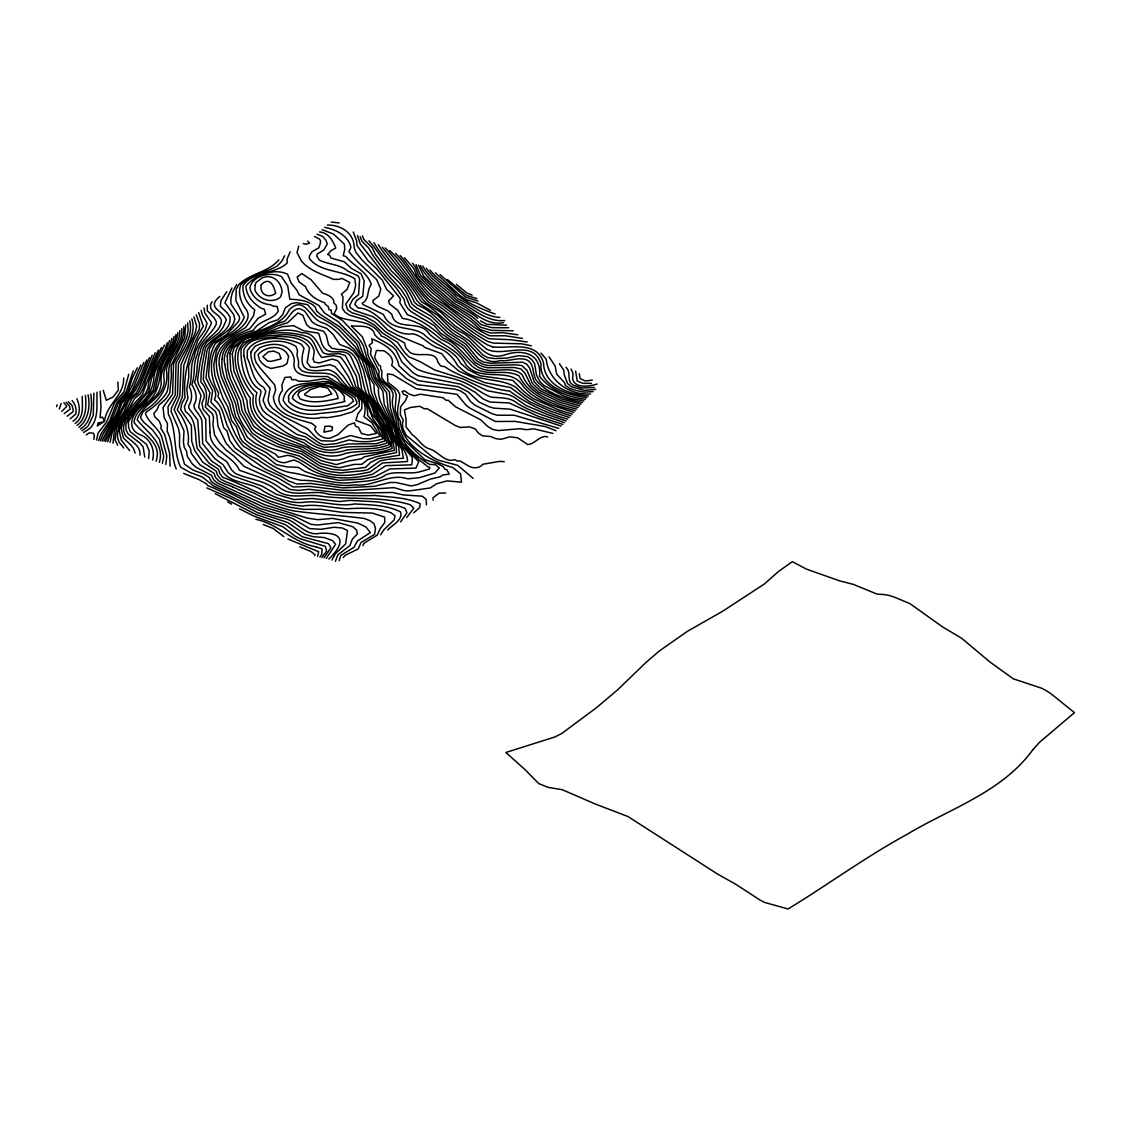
<?xml version="1.0" encoding="UTF-8"?>
<svg xmlns="http://www.w3.org/2000/svg" width="1131" height="1131" viewBox="0 0 1131 1131"><rect width="100%" height="100%" fill="white"/><g stroke="black" fill="none" stroke-linecap="round" stroke-linejoin="round"><path stroke-width="1.5" d="M210.041 432.353C209.518 450.704 232.802 455.044 239.291 470.143C253.429 475.543 268.924 479.106 281.209 488.804C295.643 497.923 313.047 489.101 328.711 494.261C344.022 495.703 359.474 495.859 374.912 495.491C389.983 497.244 406.538 497.272 420.166 503.733L419.686 507.565L413.692 512.824M426.415 504.808L426.231 499.492L422.429 496.198L403.06 494.897L392.598 492.48L355.388 493.031L336.176 492.381L308.989 489.299L298.089 490.416L290.158 489.469L276.317 481L244.239 466.523L233.891 456.076L225.79 449.799L219.315 442.589L214.565 434.87L212.911 424.478L213.547 417.438L212.43 413.889L205.305 407.047C206.591 398.494 208.443 389.276 201.007 382.32C200.399 370.855 203.41 359.361 205.404 348.079C211.299 336.487 231.586 332.938 230.003 317.062L227.43 313.089L220.319 306.232L220.927 300.733L226.681 291.784M204.018 307.872L204.753 312.891L211.554 322.703C207.242 334.55 196.144 343.471 194.249 356.845C189.556 366.345 192.949 376.962 189.315 386.788C192.454 392.994 192.411 400.12 188.58 406.001L189.117 408.63L197.727 420.053L199.664 446.123L211.653 461.066L220.432 466.976C226.596 484.973 250.587 480.788 263.693 491.42C276.233 498.432 291.148 504.256 305.766 502.107C322.165 500.439 338.24 507.282 354.583 503.917C369.95 504.907 386.35 504.836 400.558 511.862C403.103 520.416 392.372 524.713 387.679 530.001M207.326 305.186L207.256 310.657L214.028 317.698L216.374 321.798L216.134 324.597C210.861 335.327 198.66 341.463 197.458 354.215C192.694 363.843 195.592 374.7 191.846 384.526C195.564 390.944 198.392 398.041 193.868 405.11L194.645 408.758L200.809 417.495L201.954 421.128L202.647 443.621L214.706 458.522L223.019 464.685L228.165 472.645L232.265 475.769L262.067 486.09L276.317 494.318L293.862 499.549L312.354 498.517L339.554 501.528L350.016 500.411L378.221 501.924L399.427 506.236L405.167 508.427L406.934 512.852L400.6 521.872M152.6 460.034C155.286 449.657 150.508 438.842 140.329 434.771C124.24 428.423 133.345 409.988 145.037 404.29C156.7 396.444 159.542 383.084 160.899 370.091C163.783 357.269 175.008 347.726 175.998 334.408M165.79 464.516L166.808 455.807L161.747 436.934C158.213 427.758 148.529 422.641 145.432 413.564L145.913 412.447C153.774 406.962 161.563 400.671 166.78 392.471C170.329 382.306 166.851 371.321 170.569 361.34C176.394 350.525 185.088 339.851 183.717 326.76M177.906 332.514C176.111 350.667 159.033 364.239 161.196 383.579C160.121 401.533 135.31 405.449 134.08 422.443C142.845 434.756 162.454 442.348 156.12 461.278M179.815 330.605C180.041 347.952 162.383 359.884 163.924 377.598C166.978 398.055 141.531 403.541 137.162 419.884C147.214 432.424 165.14 443.31 159.33 462.367M144.711 457.023L143.156 446.943L140.074 443.253L127.973 433.795L125.937 429.511L125.88 424.111L129.768 415.939L145.022 400.713L153.491 389.573L158.227 368.155L170.385 344.658L171.813 338.423M148.642 458.522L149.151 450.746L146.45 444.257L130.249 431.689L128.581 427.193L128.354 421.891L133.105 413.776L146.747 400.911L155.244 389.785L159.824 368.282L172.463 343.456L174.075 336.345M107.699 441.769C112.379 426.019 122.035 412.433 128.835 397.759C140.23 387.594 143.453 371.279 149.476 357.636M110.046 442.334L112.294 432.113L115.475 424.903L124.65 410.61L128.241 401.392L130.503 397.914L136.13 393.164L139.537 387.099L152.162 355.29M123.647 377.98C124.353 395.426 106.54 404.234 104.49 421.298L102.469 417.099L100.037 417.777L100.984 407.075L100.136 391.269M167.275 342.636L165.154 349.267L155.173 367.999L151.441 378.729L148.811 391.072L122.926 422.004L121.158 428.635L123.406 438.008L130.659 444.78L133.543 448.583L135.183 453.05M169.551 340.53C166.342 353.225 156.46 363.348 153.943 376.496C153.703 388.414 147.341 398.154 138.293 405.647C130.263 413.183 118.614 424.111 125.682 435.902C131.422 441.585 140.654 445.515 140.06 455.1M162.369 463.328L163.755 456.076L159.315 439.125L152.459 429.822L143.722 422.273L141.022 418.456L140.583 417.127L143.029 411.571C157.958 402.862 169.636 388.089 166.37 369.964C168.42 355.035 183.236 344.517 181.752 328.697M314.729 555.66L314.955 554.642L310.912 551.504L299.842 546.881M317.557 556.509L318.645 551.73L287.896 539.006M298.754 246.134L297.029 252.538L301.369 260.936C309.484 270.931 322.307 274.126 333.475 279.385L339.13 279.357L341.675 278.268L349.804 282.453L346.991 289.437L341.364 294.23L343.061 297.128L342.354 308.381L345.068 312.283L349.592 315.153L364.931 319.705L374.418 325.021L382.886 333.306L397.575 342.354L404.601 352.49L408.8 356.732L420.591 361.934L434.954 370.106L463.314 379.041L487.546 390.775L508.794 394.705L513.7 396.896L526.099 405.506L548.083 414.794L566.108 420.902M140.753 365.03C134.504 378.206 131.238 392.924 120.098 403.145C116.832 416.986 107.304 427.999 102.214 441.005M143.807 362.486L132.016 390.859L121.752 403.3L117.186 415.529L108.152 431.505L103.981 441.231M335.412 561.273L337.971 554.713L349.875 545.609L352.405 539.02L357.41 533.917L356.505 530.015L352.759 526.693L338.254 522.607L317.26 525.024L310.926 524.303L294.314 516.259L262.943 506.829L215.668 484.648L211.455 481.594L209.221 477.438L203.778 474.045L193.231 470.171L184.523 464.219L179.461 445.925L179.617 434.403L178.415 428.324L171.262 411.967L171.389 408.037L177.525 395.525L178.415 363.772C184.721 349.748 197.048 334.96 191.818 318.885M339.187 560.707L340.742 555.519L354.074 547.248L357.311 541.099L370.318 532.63L366.133 527.145A114.443 66.079 0 0 0 357.679 523.087L332.443 518.366L317.853 519.695L307.109 518.083L264.965 504.864L217.209 482.951L213.49 479.629L211.554 475.289L196.455 467.513L192.567 464.29L187.294 456.401L186.615 451.354L184.226 447.268L183.42 442.292L183.985 430.784L174.117 409.521L179.843 396.076L181.087 364.521L195.409 332.33L196.653 326.195L193.924 316.878M343.244 557.583L344.941 555.477L358.244 548.888L361.072 542.484L374.615 534.341L375.506 528.488L374.05 523.879L370.035 520.712L364.352 518.493C340.827 515.326 317.217 514.195 293.933 510.958C272.189 506.349 252.793 495.929 232.717 486.952M146.776 359.983C141.375 373.428 137.162 388.414 126.573 398.536C120.395 413.069 111.403 426.514 105.749 441.458M161.45 347.57C153.887 362.712 148.062 378.715 142.464 394.436C132.044 406.821 116.592 419.94 117.539 437.556L119.052 442.122L123.802 447.989M164.391 345.082L153.646 367.928L148.939 380.963L147.765 388.668L145.164 393.97L125.725 416.01L120.847 423.998L119.207 430.36L121.229 440.072L129.683 450.619M56.55 406.651L57.144 404.841M59.293 409.097L61.159 403.399M93.93 439.422L94.255 434.785L93.293 433.145L89.278 432.848L86.239 434.884M96.517 440.129L98.143 433.003L106.653 421.891L114.726 402.438L124 391.778L128.708 374.304M133.288 370.897L126.05 392.16L116.762 402.82L109.834 420.548L100.998 433.88L98.637 440.553M137.261 367.829L132.087 378.758L127.732 392.33L118.43 402.989L111.573 420.35L102.963 434.205L100.433 440.779M290.215 251.789L287.118 258.957L287.161 263.071C274.833 274.508 253.598 270.86 243.066 285.479C242.161 294.951 247.01 304.31 254.758 309.823L253.415 316.016L245.766 327.425L225.762 339.823L220.107 344.559L216.502 350.511L213.773 365.03L214.918 375.775L223.033 398.338L227.684 406.58L231.643 420.633L236.351 426.769L240.041 437.626L242.585 441.613L250.63 447.933L265.29 455.949L276.445 464.643L286.977 466.877L298.103 467.372L305.017 471.514L316.878 475.684L338.862 480.364L361.849 479.162L375.393 476.504L389.955 468.955L415.911 468.135L418.809 461.773L401.816 444.568L398.239 438.475L393.093 420.407L388.032 408.319L386.576 392.839L375.69 377.259L373.202 367.815L366.967 358.584L363.489 346.143L361.256 341.972L355.643 334.281L342.396 320.398L331.524 313.457L331.227 310.064L329.093 309.71L328.146 306.374L325.29 304.324L324.88 302.797C316.906 300.238 308.268 294.823 305.54 286.567L299.036 281.916L297.142 277.038L301.864 273.561L311.053 279.767L322.604 293.212C327.396 294.696 334.154 296.93 334.027 303.051L336.232 305.328L336.727 308.466L333.956 313.951L338.423 316.864C353.353 323.169 371.336 318.49 381.359 336.048C398.762 342.297 402.735 361.015 418.06 369.611C433.753 376.199 452.089 376.043 467.513 384.116C475.854 387.975 482.711 394.139 491.306 397.165C500.298 398.027 510.039 397.066 517.418 403.371C531.853 412.264 548.507 417.056 564.496 422.641M155.187 352.759L141.389 387.382L138.095 393.503L132.157 398.07L126.262 410.737L117.553 422.895L114.5 430.049L112.987 443.253M158.368 350.129L145.885 378.913L143.51 387.806L140.173 393.899L134.518 398.635L127.944 410.765L119.222 421.891L116.564 428.395L114.994 439.818L117.737 445.232M362.924 545.637L363.913 543.332L377.287 535.09L380.172 528.728L384.851 522.381L384.582 517.093L372.438 513.092L342.354 512.414L320.822 509.289L303.857 509.388L288.702 507.056L269.178 500.835L253.952 493.144L233.198 484.69A61.682 35.612 0 0 0 225.903 481.834L220.898 479.219L217.718 475.585L216.134 471.047L202.831 462.268L194.716 450.562L191.733 441.387L191.365 425.426L180.578 409.662L181.822 403.654L185.06 397.49C182.501 372.255 190.885 347.896 203.283 326.237L198.618 312.58M284.63 255.762L282.043 260.879L277.208 266.096C265.248 272.698 250.658 274.663 240.705 284.899C237.694 293.353 240.903 303.066 246.445 309.908C253.047 320.61 238.485 330.026 230.653 335.129C207.821 344.404 207.397 374.375 218.651 392.938L217.972 396.599C228.759 411.91 230.809 432.438 243.462 446.236C260.215 455.581 273.985 471.146 294.018 473.126C314.079 476.83 334.097 485.595 354.95 482.159C365.652 481.113 377.189 481.184 386.265 474.568C397.334 470.581 409.196 474.794 420.449 471.627L429.582 468.955L429.653 467.089L428.324 467.089L419.417 460.077L402.551 443.253L399.102 436.764L390.379 407.81L389.474 392.033L378.984 379.663L376.538 372.184C374.389 364.606 366.939 358.654 367.617 350.059L362.33 336.755L351.26 325.926C359.333 326.605 372.255 324.201 374.955 335.059L378.503 338.48L392.655 346.779L396.119 350.257L401.929 361.991L413.423 373.06L418.244 375.775L460.953 384.229L475.345 392.372L482.994 398.918L489.935 402.028L509.19 402.947L538.512 416.434L562.885 424.379M328.838 559.053C345.506 543.149 344.248 531.754 319.705 533.337C305.101 536.49 296.986 520.924 283.98 518.309C256.369 512.696 233.283 495.661 207.51 485.482L206.62 483.969L198.816 479.516L183.66 473.408M331.949 560.057L335.228 553.921L345.648 543.926L347.514 530.481L342.311 527.993L333.928 527.286L320.851 529.308L309.738 528.615L292.166 518.295L260.116 508.483L230.526 493.37L214.141 486.344L202.053 476.872L190.432 472.574L180.663 467.23C172.789 450.746 177.228 430.727 168.392 414.413L167.953 406.835L175.263 395.002L175.998 363.164C182.77 350.228 193.528 336.359 189.725 320.893M212.105 301.666L210.62 304.38L210.592 307.957C213.052 314.135 223.486 315.747 220.913 323.834C217.095 335.751 201.827 338.904 200.215 351.826C196.115 361.567 198.194 372.353 194.589 382.151L201.049 395.567L198.589 407.061L205.743 419.304L206.054 440.864L218.113 455.765L226.864 461.702L231.572 469.902L235.092 473.338C248.24 479.53 263.834 479.855 275.611 489.511C288.037 500.171 304.168 493.922 318.617 495.859C348.97 500.34 380.341 495.477 410.214 504.751L413.889 508.102L406.722 517.588M231.869 288.023L224.913 302.825L233.495 314.262L234.81 318.956C231.855 334.974 210.917 336.43 206.902 351.006C205.785 360.704 203.142 370.346 203.424 380.129L209.914 392.754L207.623 404.912L215.399 411.387L216.968 415.925L217.944 426.231L226.143 443.338L232.647 450.52L253.203 466.071L279.088 478.597L293.127 486.966L309.71 486.358L342.269 490.26L352.306 490.387L393.97 487.631L404.234 490.628A23.709 13.685 0 0 0 411.613 490.628L430.275 487.956L436.764 483.729L447.056 480.887L461.505 482.174L460.586 473.804L452.598 467.456C431.689 461.674 401.194 445.345 400.36 420.944L399.879 420.336C394.578 411.585 400.12 402.862 399.681 394.168L397.419 390.011L387.905 382.292L387.438 373.866L392.81 374.672L416.265 388.711L457.037 394.337L466.241 405.435L470.496 408.447L495.435 421.51L514.902 421.382L544.859 426.458L556.07 430.699M236.648 284.503L232.463 292.307L230.865 298.626L230.964 304.013L238.938 315.789L239.659 318.221L238.542 321.444L226.511 334.677L213.25 342.99L209.504 348.843L205.955 377.867L212.628 391.043L210.917 402.226L219.273 411.09L223.627 427.631L227.077 431.123L229.734 440.482L235.248 448.229L265.516 469.153L281.449 476.448L288.688 480.972L296.817 484.054L310.431 483.418L342.792 487.885L374.163 486.33L389.785 482.513L395.765 482.456L411.189 485.934L417.282 484.634L430.345 479.12L440.143 476.815L443.168 474.893L449.261 474.129L446.929 469.846L445.077 469.266L443.098 466.566L438.149 463.936L424.789 459.709L404.149 439.705L399.116 428.423L398.352 421.241L395.058 409.903L396.232 395.285L394.889 390.619L384.54 381.585L381.698 377.811L381.868 370.812L380.666 369.13L380.596 366.105L378.828 365.186L374.559 357.453L376.439 350.497L383.72 350.766C388.767 353.48 394.818 358.895 391.595 365.327L406.481 378.631L417.339 384.752L455.114 389.163L460.416 390.874L465.435 394.196L470.934 401.943L474.921 405.138L492.155 413.762L497.301 415.218L514.237 415.233L558.742 428.366M380.68 534.779L383.663 529.958L394.083 519.963L395.03 515.807L390.93 512.682C377.075 507.593 362.316 507.918 347.698 508.752C332.514 508.37 317.458 503.549 302.189 506.108C273.617 503.436 249.315 486.782 222.765 477.339L219.796 473.451L218.283 469.012L209.178 463.3L197.19 448.343C194.348 435.336 197.897 420.364 185.427 411.528L184.367 406.693L187.944 398.366L186.785 389.036L188.778 377.047L188.623 366.274L198.095 339.809L205.262 329.729L207.072 323.268L202.407 315.04L201.064 310.375M319.889 557.06L321.727 554.6L322.123 548.945L316.228 546.867M321.883 557.413L326.576 551.037L325.276 546.344L300.266 538.752L295.205 536.179L282.92 526.82L253.853 516.075L239.532 508.851M323.975 557.823L330.86 547.8L328.541 543.672L302.316 536.758L285.309 524.643L255.578 514.28L215.258 493.71M326.322 558.375L335.61 544.294L332.514 540.604L324.201 537.536L313.202 536.674L305.059 534.383L287.656 522.494L257.303 512.484L230.3 498.191L206.888 487.942M219.796 296.492C205.658 307.745 223.033 310.375 226.313 319.974L223.259 327.057L219.131 332.783L207.044 341.788L203.41 347.726L200.173 361.892L197.6 379.634L198.575 384.512L203.481 392.613L204.457 396.755L201.926 403.329L203.029 409.153L209.362 416.448L210.041 432.325M278.848 259.847C268.485 272.26 250.347 273.25 238.768 284.588L236.266 289.324L235.828 300.436L244.324 317.359C238.966 329.757 225.974 336.006 215.427 343.442C209.574 352.759 209.094 364.649 208.655 375.52C209.801 384.017 219.061 390.69 214.395 399.695C222.609 406.043 223.669 415.968 226.963 424.931C233.863 439.153 239.8 452.711 256.483 458.606C270.04 468.206 285.196 477.961 301.864 480.378C319.352 479.798 336.981 487.758 354.837 484.846C373.23 487.305 389.912 472.673 407.683 478.851L419.361 477.706L435.025 472.984L439.238 467.923L435.407 464.671L429.526 464.389C415.317 455.92 401.109 443.253 397.023 426.373C396.628 416.137 390.096 406.75 393.15 396.203C393.814 385.431 376.029 383.013 379.196 371.505L370.501 354.243L371.194 348.871L369.045 345.308L372.424 342.75L371.717 338.819C385.275 344.602 395.638 350.341 398.946 365.78L409.917 375.874L418.442 380.652L458.097 386.661L468.163 391.835L479.007 402L488.663 406.566L493.795 408.121L510.35 409.21L561.259 426.118M61.795 411.387L66.828 406.298L63.887 402.678M64.198 413.635L70.136 409.069L69.429 405.803L66.121 402.24M75.141 423.39C84.443 417.466 82.139 405.746 82.266 396.416M77.035 425.327C86.55 418.838 86.38 405.534 85.405 395.468M78.901 427.264C88.557 419.954 90.395 405.817 88.048 394.79M80.457 428.988C92.106 421.778 92.431 405.972 90.791 394.069M81.998 430.727L88.048 426.231L93.251 415.233L93.915 393.136M70.179 418.809L75.791 414.059C76.809 409.266 75.367 404.135 72.045 400.544M72.893 421.241C81.135 416.731 80.16 405.916 76.823 398.663M67.181 416.222L73.091 411.642L73.232 409.917L71.946 405.209L68.355 401.802M83.581 432.494L90.098 428.267C99.09 418.343 96.474 404.446 97.026 392.188M597.14 384.031C589.675 386.406 575.297 388.866 572.597 379.041L573.021 373.371L571.098 369.031M592.291 380.03L585.377 381.034L580.132 378.574L579.284 373.626M591.456 383.338L582.776 383.324L577.234 381.034L575.622 371.081M594.326 387.452L581.574 388.004L573.021 385.063C566.164 381.147 571.706 372.452 566.009 367.306M595.684 389.375L584.26 390.407L571.494 386.745L567.536 383.55L564.213 374.573L563.789 370.275L559.449 363.701M593.111 391.637L583.935 392.146L575.962 390.478L569.953 388.442L565.5 385.53L564.567 382.702L556.678 374.22L555.137 365.992L549.002 356.831M590.552 393.913C569.444 395.596 548.394 380.61 546.216 359.234L541.014 353.141M506.603 325.177L487.037 324.343L480.491 320.822M503.677 322.632C483.757 326.407 471.712 308.438 455.001 301.482C443.833 289.282 426.995 281.336 420.548 265.516M504.242 461.646L499.393 461.406L483.022 464.233C479.586 468.177 473.974 468.729 469.436 466.495L460.048 460.925L457.277 461.024L454.832 459.667C444.851 463.031 438.771 451.792 430.176 449.134C422.061 446.999 418.753 439.111 412.433 434.898L406.029 426.91L406.086 419.347L404.446 409.832L410.44 407.513L419.643 406.255L424.606 408.885L427.009 408.602L455.157 425.44L460.119 427.447L469.619 426.896L475.388 429.059L478.215 432.89L482.598 435.845L490.755 436.538L495.83 438.658L501.245 439.309L509.586 436.891L517.63 437.782L527.696 444.554C534.553 444.045 538.384 437.16 545.227 436.382L547.729 437.061M513.333 330.789L491.193 330.337L480.944 327.311L469.817 317.655L449.261 304.267L432.339 289.946L418.597 275.992L415.331 266.973L412.504 263.254M588.389 395.963C569.402 394.804 544.039 385.374 543.559 363.093C537.183 340.049 510.095 348.815 492.692 346.934M586.918 397.617C569.147 395.567 538.766 386.477 541.028 363.814C532.913 338.042 503.691 357.976 486.5 349.083L472.475 337.377L454.733 325.671L440.454 312.029L426.797 303.447L423.192 300.054C410.2 281.803 396.345 264.583 382.221 247.18M585.448 399.271C568.285 397.377 550.062 389.997 539.515 376.199C541.933 352.943 521.886 348.659 503.846 355.176C482.895 361.369 476.208 337.604 458.96 331.312C445.727 322.293 435.76 309.371 421.467 301.85L418.767 297.948C407.033 278.905 390.308 263.735 378.334 244.777M583.964 400.94L571.819 398.706L563.846 396.006L543.997 385.501L540.364 382.122L536.532 375.266L534.595 363.659L531.923 359.743L527.753 356.661L518.705 355.657L507.324 358.046L494.53 358.569L487.631 357.608L482.796 354.922L469.294 340.813L451.453 329.178L437.64 315.266L419.742 303.645L416.547 300.026C405.704 278.622 386.039 263.537 373.937 242.656M582.493 402.594C565.839 399.172 546.867 393.602 536.009 379.974C531.895 373.004 534.878 361.694 524.657 359.234C516.556 357.467 508.568 361.637 500.383 360.563C479.813 366.755 473.988 342.453 457.815 336.331C442.956 327.806 434.657 311.52 418.032 305.441L414.328 302.104C409.365 290.116 401.321 280.078 391.835 271.369C383.508 261.515 377.514 250.29 368.918 240.875M508.738 327.75L491.829 327.651L481.537 324.738L471.33 315.973L452.881 304.677L433.682 288.363L420.308 275.087L416.081 264.527M339.201 222.948L331.256 222.015M504.709 320.525C485.496 322.307 472.786 307.476 456.443 300.182C445.826 288.249 430.261 280.53 422.838 266.039M522.465 338.423L505.288 335.766L489.893 335.822C470.298 327.792 455.27 310.714 436.934 299.856C420.336 288.348 413.338 269.786 400.091 255.507M499.831 317.415C483.814 316.652 471.98 304.762 457.673 298.669C448.088 287.557 434.488 280.375 426.274 268.132M445.812 493.017L439.097 493.173L433.06 497.682L433.102 500.199M581.037 404.234L561.64 398.904L540.971 388.852L534.242 381.797L529.647 368.112L526.848 364.253L522.678 362.217L490.218 363.235L483.248 361.977L478.3 359.107L466.085 344.276L448.159 332.684L431.081 316.129L416.887 308.07L412.122 304.182L406.411 292.095L400.247 283.74L389.856 273.32L375.379 254.348L372.226 247.717L363.687 239.235L362.429 235.828M579.595 405.873L560.764 400.501L539.671 390.421L532.489 383.621L527.018 370.417L521.815 365.596L516.415 364.846L487.97 365.511L482.767 364.224L476.716 360.831L464.417 346.044L446.491 334.451L430.289 319.31L413.607 309.597L409.903 306.247L406.255 297.453L401.335 289.918L387.99 275.186L373.484 256.242L368.734 248.057L361.863 241.087L360.153 236.619M578.153 407.513L560.396 402.396L538.37 391.976L530.948 385.318L525.081 373.386L520.939 368.975L514.379 367.518L487.503 367.731L482.287 366.458L475.119 362.542L462.735 347.825L440.652 333.15L434.092 325.572L411.274 311.732L407.683 308.325L405.209 304.296L404.135 299.475L396.119 287.811L386.222 277.01L360.238 243.914L357.467 235.474M576.711 409.153L563.775 405.605A42.469 24.514 0 0 1 555.137 402.085C541.184 396.825 527.795 389.347 522.253 374.757C509.812 363.73 490.585 376.058 476.957 366.331C465.081 357.622 458.112 343.145 443.14 337.999C432.989 327.99 420.902 319.705 407.443 314.729L399.837 302.726L400.416 299.107L398.96 296.873L377.16 269.235L368.225 260.851L356.958 245.498L356.689 241.016L353.282 231.996M575.269 410.793L562.446 407.174A42.257 24.401 0 0 1 554.741 404.05C539.911 398.508 526.41 390.478 519.115 376.001C504.836 367.702 485.439 378.192 471.938 365.992C462.254 356.519 454.846 344.291 441.189 339.54C429.822 329.941 417.735 320.554 402.424 318.377L397.645 310.219L389.502 303.956L388.569 301.002L393.616 295.912L386.59 289.31L382.335 280.163L361.892 259.819L355.926 252.34L354.215 247.873C354.314 233.113 341.011 224.744 327.297 225.069M527.244 341.972L510.604 339.724L489.172 338.763C468.884 329.63 453.602 311.887 434.389 300.648C417.169 288.235 410.652 267.778 395.497 253.5M517.857 334.776L502.362 332.655L490.571 333.023L480.421 329.658L471.754 321.925L450.548 307.632L431.18 291.84L417.41 277.491L413.932 268.584L404.417 257.67M495.081 313.98C481.735 309.23 468.022 303.193 456.443 294.767C448.456 285.62 437.612 279.569 429.978 270.04M476.9 298.57L466.651 295.516L447.325 279.498M477.961 301.03L465.633 297.128L440.143 274.677M573.785 412.462C555.632 406.156 533.705 401.109 522.084 384.681C509.36 366.303 480.859 382.942 466.029 364.719C458.182 349.225 440.807 344.785 429.031 333.758C420.591 318.999 394.988 332.019 391.863 314.305L388.032 311.039L377.443 306.162L373.343 303.051L372.848 300.62L378.8 296.053L380.779 289.154L376.623 279.47C366.995 270.549 357.043 262.194 348.942 251.676L350.949 247.35C348.277 235.517 335.695 229.423 324.682 227.359M572.272 414.13L558.926 410.016L532.814 398.409L524.657 392.16L512.583 380.27L480.223 375.803L468.135 369.795L460.557 363.207C453.588 348.178 434.983 346.044 424.394 334.762C411.938 325.092 390.577 332.302 383.451 314.46L362.782 304.409L362.132 303.193C369.908 299.333 366.458 290.144 371.336 284.418C366.826 271.398 354.328 266.52 345.803 256.468L343.174 255.762L344.743 249.442L344.389 244.211L333.532 234.046L322.081 229.664M570.759 415.812C551.278 409.323 530.397 402.89 516.061 387.466C499.662 377.104 477.07 382.702 461.406 368.989L457.645 365.681C453.658 358.075 447.367 351.26 439.054 348.263C429.059 345.521 422.952 335.582 412.603 333.786C388.767 336.981 380.525 309.187 358.089 307.886L354.766 304.324L356.463 300.676L362.712 296.28L364.224 281.039L360.945 273.688L351.246 268.316L344.276 261.77L330.945 258.052L329.602 255.125L327.566 254.532L331.143 250.587L335.695 248.071C332.91 240.592 328.442 232.576 319.507 231.94M569.261 417.48L551.165 411.415L529.718 401.802L510.661 387.58L484.167 382.462L458.988 371.166L447.579 361.326L441.797 353.734L424.394 347.274L423.22 345.874L398.465 335.667L387.707 329.983L377.245 319.606L372.848 316.666L354.781 310.573L350.384 307.632L349.62 305.526L352.815 299.333L358.584 294.668L359.587 279.131L358.23 276.049L347.839 271.058C339.682 264.145 328.471 264.682 319.267 260.045L316.751 256.044L317.147 254.079L323.834 249.965L327.297 243.928L325.813 240.069L322.632 236.421L316.977 234.202M316.213 546.853C293.438 542.894 278.396 524.049 255.903 519.327M303.292 243.561L305.907 244.282L309.541 243.165L307.632 241.115M531.513 345.817L521.603 343.81L493.625 343.117L488.451 341.718C466.764 330.676 450.096 312.255 429.285 299.885C413.918 284.856 405.944 264.795 389.615 250.545M567.734 419.163C546.895 413.211 527.032 403.951 509.742 391.1C488.931 388.668 469.902 379.846 451.297 370.911L444.653 366.684L440.722 366.034L437.881 362.203C435.576 349.225 418.244 358.159 409.988 352.42L405.845 347.995L404.545 343.018L385.699 331.949L375.096 322.179L365.61 316.878L352.193 312.863L347.726 309.951L345.789 304.083L353.833 292.689L355.643 285.691L354.865 278.777C340.855 269.616 319.705 272.345 309.286 258.349L309.611 255.465L311.902 251.817L318.801 247.816L320.13 244.098L320.61 240.804L319.451 239.037L314.432 236.45M472.136 295.12L467.145 293.212L456.401 284.404M552.805 433.371L533.804 428.819L526.806 429.695L519.935 428.72L498.304 430.543L493.003 429.511L487.871 426.613L480.717 419.799L455.595 406.835L448.102 400.204L446.42 400.487L442.914 397.702L420.421 394.224L414.158 395.751L409.083 394.069L404.545 390.789L402 391.425L403.414 394.125L407.528 395.977L405.068 401.307L400.6 406.736L400.289 414.625L403.216 420.138L402.382 423.927L402.961 428.706L406.298 435.477L433.173 457.532L438.234 460.105L457.758 465.364L473.154 478.399M263.24 524.473L273.207 528.516L283.839 536.617M492.579 346.92L487.631 344.955C466.34 332.472 448.837 314.969 428.168 301.85C412.617 284.63 401.222 264.696 385.148 247.887M490.43 310.233L476.278 302.797L465.859 299.475L460.119 295.643L435.407 272.797M227.699 501.867L231.544 504.129M308.749 468.587C327.919 480.307 351.769 479.558 372.792 474.143L385.77 465.675L411.698 464.827L412.419 458.889L411.981 456.924L397.405 440.213L392.16 422.315L384.201 404.219L382.914 391.368L373.951 377.429L371.336 368.042L363.574 355.756L358.81 342.537L344.983 328.626M308.706 468.573L299.545 462.325L294.018 459.964L284.941 462.678C275.964 463.258 271.129 454.719 263.777 451.269C257.204 447.989 250.432 444.893 245.144 439.634C240.465 427.617 231.629 417.721 229.946 404.474C224.518 392.019 217.435 379.634 216.488 365.808C214.127 345.337 233.891 335.596 249.598 328.852L258.179 318.207L265.686 314.135L264.187 309.102L261.515 308.41C253.514 303.617 246.544 296.195 245.865 286.299C254.715 274.875 274.098 267.778 287.543 274.183L291.134 283.019L297.085 290.511L299.121 294.795L318.801 305.398L324.498 313.033L338.098 321.656L344.969 328.612M477.763 318.377L472.857 314.277L454.04 303.193L435.039 286.779L423.743 276.303L418.541 265.163M117.836 382.094L118.359 390.096L112.987 397.108L106.272 400.275L103.232 390.336M176.252 469.04C171.219 457.136 173.425 443.154 167.19 431.42L167.459 423.517L164.179 417.608L163.034 407.4L172.562 394.238L173.566 363.433L180.918 350.751L186.601 337.971L188.099 330.775L187.647 322.886M196.186 314.771L199.48 323.777L199.367 329.262L194.08 339.088L183.816 365.313L182.388 396.741L177.228 409.832C184.848 420.053 190.079 431.151 188 444.313L190.418 448.385L191.28 453.319L199.834 464.799L213.886 473.14L215.611 477.607L219.018 481.113L224.192 483.616A61.936 35.754 0 0 1 232.717 486.952M170.074 466.226L169.622 453.39L164.659 434.46L160.955 428.564L161.097 425.609L159.33 421.184L154.791 416.858L153.788 413.451L156.841 410.002L158.99 405.082L165.734 399.102L169.692 393.376L171.389 376.354L171.134 365.624L184.706 337.674L185.682 324.823M247.237 357.947C252.326 367.745 252.397 381.783 263.65 387.24L265.827 391.439L263.042 400.346L266.082 407.584L269.574 411.048L300.408 431.646L306.105 433.936L319.819 443.409L324.654 444.766L336.402 443.635L349.239 439.917C360.153 442.56 372.099 442.32 382.985 438.828L376.609 425.822L367.603 415.402C368.268 403.315 361.157 392.881 349.832 388.329C341.576 383.027 338.819 371.463 327.919 369.724C308.099 372.156 297.368 371.519 304.041 348.122L301.298 344.234C285.945 336.798 257.288 334.14 247.321 350.737L247.237 357.947M250.926 352.038C250.163 366.444 261.544 378.122 270.097 388.202L268.005 400.247L269.517 404.827L272.585 408.517L283.528 416.491L307.604 428.706L316.454 438.05L321.246 440.779L333.546 441.118L350.44 435.534L363.362 438.715L370.558 438.743L380.186 436.354L371.76 422.655L363.97 416.632C370.12 394.931 350.766 393.489 339.512 381.571C331.411 367.405 313.301 376.962 301.411 370.516L298.428 366.769L298.556 361.27L296.958 354.993L297.58 350.949L296.025 346.454C283.81 338.593 267.496 340.29 254.899 346.312L250.926 352.038M227.289 355.996L227.699 369.13L230.314 378.744L240.436 400.855L242.034 410.652L251.153 427.221A31.47 18.167 0 0 0 257.444 433.371L278.48 444.37L302.019 451.721L320.61 463.484L336.246 467.329L339.95 467.626L354.173 464.403L361.75 464.346L367.575 459.709L376.213 456.74L396.472 452.556L396.048 444.229L390.662 435.294L385.812 421.75L368.932 393.263L363.489 370.487L358.145 357.325L353.169 351.02L348.602 347.867L339.781 344.559L333.122 334.493L326.944 328.527L316.878 324.936L312.227 322.109L304.649 311.096L299.828 308.636C291.388 308.636 290.017 317.783 283.923 321.6C274.437 323.72 266.803 330.577 257.67 333.037C245.568 336.416 229.254 341.986 227.289 355.996M229.763 353.381L230.752 370.106L232.802 377.019L242.854 398.494L245.187 410.906L253.895 426.373L265.234 434.742L282.057 443.182L299.347 448.06L321.289 460.67L336.275 464.629L349.465 460.826L361.411 458.861L364.182 456.882L394.224 450.407C394.125 439.21 386.958 429.257 382.434 419.248C376.298 411.26 374.502 400.402 366.557 393.885C360.11 378.927 361.977 348.461 339.046 349.578L331.793 348.249L328.513 344.672L326.237 335.101L323.537 331.185L310.007 327.721L306.501 324.526L302.91 315.365L298.089 312.976L287.415 322.844L276.671 326.124L263.311 332.825L244.975 338.155L232.732 347.061L229.763 353.381M232.223 354.017L233.976 371.194L247.053 400.742C246.926 429.78 280.064 440.411 302.967 447.31C315.153 455.072 329.573 464.021 344.361 458.394C359.347 451.849 376.835 455.157 392.188 448.385L391.128 439.69L382.801 421.792L376.849 412.617L371.505 401.024L361.863 390.181L359.234 375.365L353.395 362.372A91.074 52.577 0 0 0 350.723 356.562L348.8 354.102C342.043 349.408 333.857 353.918 326.831 350.228C321.02 346.157 320.851 339.06 318.574 333.178L303.589 330.775L293.495 325.643L281.888 326.746L265.446 333.263L246.501 338.226L234.499 347.288L232.223 354.017M261.204 284.814C259.239 293.904 268.089 299.093 275.639 293.339C274.338 288.151 271.398 277.986 263.848 282.467L261.204 284.814M313.23 358.994L314.164 362.005L319.154 362.966L332.076 359.121L337.25 360.506L339.258 362.457L348.617 376.92L353.395 387.056L365.977 398.169L372.156 414.483L378.39 422.202L383.805 432.89L387.042 442.871C372.566 448.922 356.548 444.978 341.477 447.805C328.414 453.404 314.984 448.215 304.649 439.874C292.024 438.008 281.76 429.879 271.977 422.202C260.073 417.82 252.863 404.983 256.963 392.669C244.268 382.872 240.436 364.055 241.101 348.716C250.22 334.705 269.263 336.048 283.966 334.592C295.926 334.974 311.449 337.462 314.234 351.515L313.23 358.994M288.645 398.112L288.617 401.604C304.211 416.957 328.683 407.909 347.684 405.817L353.494 401.18L352.151 398.296L332.684 384.809L327.637 383.027C314.178 385.417 295.841 381.896 288.405 396.288L288.645 398.112M292.604 396.712L292.59 398.536C306.049 411.811 329.121 404.841 345.054 401.491L344.149 400.105L344.361 396.444C334.903 379.747 301.143 380.991 292.604 396.712M224.744 364.295L227.218 377.74L236.987 399.639L239.885 412.688L252.043 432.975L260.611 438.998L276.6 446.264L301.553 453.941L320.031 466.029L331.878 469.337L343.089 470.298L365.511 467.386L370.685 462.367L378.122 458.691L399.54 455.185L398.663 446.604L391.835 435.463L387.325 421.707L374.601 400.134L371.477 392.641L369.469 380.963L362.316 360.605L354.06 349.21C343.64 341.025 336.19 327.933 323.452 323.028C310.332 320.836 305.13 294.187 289.423 309.526C282.637 324.343 263.749 328.867 249.569 334.437C236.337 338.24 221.351 348.617 224.744 364.295M219.315 365.285L221.125 376.058L232.124 402.424L235.616 416.745L240.974 424.592L247.293 437.301L255.465 443.55L275.37 454.026L278.367 457.362L287.514 455.312C303.235 457.433 313.273 472.178 329.192 473.946C342.75 476.943 356.986 474.949 370.318 471.867L382.561 462.947L407.542 461.547C407.528 447.89 391.877 440.553 391.962 426.161C387.523 413.253 377.344 402.48 378.517 387.947L371.986 377.712L368.734 366.048L360.45 353.084L356.548 343.555L339.668 326.774L320.441 314.517L316.765 311.11L314.998 306.727C308.282 300.295 298.556 299.644 289.819 299.234L287.726 285.959L281.647 276.699C271.327 271.383 252.51 275.158 249.88 287.839C251.803 297.481 261.105 304.225 270.535 304.691L273.278 306.19L277.095 306.416L278.283 311.166C272.769 320.568 258.971 319.974 253.415 330.28C237.142 334.705 216.558 345.195 219.315 365.285M222.072 359.389C220.177 376.029 230.908 389.87 235.87 404.912A275.017 158.778 0 0 0 237.142 411.698C242.797 430.034 256.68 443.819 275.116 449.459L299.248 456.005L319.479 468.446L329.701 471.627L340.558 472.871L363.913 470.623L367.9 469.619L380.27 460.769L390.068 459.016L403.414 458.295L401.802 449.276L393.249 436.156L388.838 421.679L377.966 402.947L374.446 392.796L373.923 384.413L369.95 378.037L365.879 363.532L355.191 346.708L338.565 329.22L331.383 323.791L316.977 315.634L307.59 304.663L296.774 302.67L291.529 303.532L285.281 307.915L282.821 314.531L277.986 319.748L269.192 322.632L256.355 331.199C242.486 335.214 222.326 341.986 222.072 359.389M356.774 401.943L356.746 403.923C345.563 413.112 329.913 411.825 316.327 413.932C304.366 415.628 288.561 411.557 283.132 400.091C286.525 380.468 308.325 384.455 322.773 381.585L328.414 381.585L333.292 383.847L354.894 397.575L356.774 401.943M359.347 401.307L359.262 406.227L352.264 411.91L339.696 415.671L327.736 417.664L321.232 417.41C307.632 421.891 266.789 410.355 282.368 390.492L281.888 384.794L284.955 377.415L290.752 376.948L291.756 379.747L295.488 379.62L298.754 381.232L308.466 381.175L324.017 378.744L329.234 379.988L357.382 396.825L359.347 401.307M361.92 400.685L361.835 408.574L357.933 413.79L355.855 420.393L370.431 425.737L376.51 433.357L368.282 435.11L361.453 433.526L358.527 427.532L355.459 426.048L354.484 422.824L348.065 425.1L337.858 434.771L329.998 438.206C323.537 438.885 317.132 435.039 314.602 429.116L315.945 426.656L311.972 423.461C298.132 419.092 274.239 415.049 273.405 396.755L275.71 390.039L274.663 384.809L260.158 368.126L256.186 362.655L254.631 358.103L254.574 353.367L259.282 348.079C272.387 341.308 292.519 342.947 294.371 360.704C290.172 379.804 316.171 376.015 327.637 376.595C339.003 383.989 351.967 391.17 361.92 400.685M243.787 355.841C247.166 367.716 248.24 383.14 260.328 389.941L261.105 391.962L259.282 398.96L259.946 404.431L262.774 410.284L266.266 413.748L296.873 434.474L305.384 436.905L317.09 444.78L324.399 447.395L335.992 446.476L348.15 443.96L376.199 443.72L385.077 440.892L381.048 430.204L372.905 418.668C367.632 406.976 365.172 392.655 351.147 387.509L343.075 375.775L334.917 366.543L329.913 364.691L315.323 367.462L310.459 367.038L307.151 362.641L309.498 347.896C303.405 337.066 289.055 336.656 278.014 336.501C266.082 338.65 250.234 336.458 243.943 349.564L243.787 355.841M388.894 443.861L388.88 444.78C375.492 450.279 360.704 448.173 346.666 449.968C332.019 455.114 316.256 452.796 304.055 442.928C284.772 434.53 247.477 423.036 253.556 395.412C242.783 383.451 230.328 356.35 243.363 342.806C262.816 331.963 287.373 329.644 308.65 337.137C315.521 341.619 315.733 350.568 320.851 356.237L321.656 357.41L333.631 355.601L340.572 357.113C347.768 365.384 352.9 375.959 355.657 386.604C364.097 393.941 371.717 402.664 374.078 414.215C380.794 422.952 386.364 432.989 388.894 443.861M390.605 443.734L390.534 446.575C376.369 452.768 360.52 450.11 345.803 453.305C333.504 458.493 318.673 456.203 308.183 447.749C286.03 437.471 247.859 429.398 250.262 398.098C236.846 379.564 221.422 339.908 257.26 335.681C272.175 331.977 287.104 327.043 302.062 332.825C314.885 332.161 317.641 344.517 323.409 353.056L327.82 354.272L338.607 353.607L345.195 355.403L356.307 376.199L358.315 387.226L370.205 400.94L375.987 413.96L383.31 426.005L390.605 443.734M255.139 285.408L254.857 289.96C258.801 299.588 272.189 304.14 280.53 297.043L282.114 291.897C281.421 281.76 272.317 273.264 261.968 278.014L255.945 282.538L255.139 285.408M332.457 427.362L331.963 430.473L323.947 432.169L324.922 426.316L330.478 426.189L332.457 427.362M288.631 356.491L286.963 363.574L283.188 365.977L271.044 368.48L266.068 366.515L261.643 362.938L259.55 359.927L258.066 354.611C265.686 345.718 283.542 343.923 288.631 356.491M280.827 357.947L280.615 359.022L270.959 361.383L267.637 361.086L262.788 356.562L268.415 351.812L273.73 351.091L279.187 353.438L280.827 357.947M98.241 423.079L97.266 425.949L104.08 421.623L98.241 423.079M299.39 391.821L297.821 394.761L300.111 398.904C311.916 404.036 325.926 401.194 338.084 398.522C335.158 379.196 311.265 385.558 299.39 391.821M1032.532 750.15C1001.684 792.421 949.927 808.509 906.808 834.494C865.766 856.817 827.878 884.767 788.053 908.985L764.528 902.411L759.82 899.923L736.309 884.612L717.492 874.023L628.129 816.624L595.203 803.971L562.277 789.707L548.167 787.388L538.766 783.613L524.657 769.278L505.84 752.483L554.755 737.03L561.739 733.524L596.687 707.525L617.653 689.797L645.603 662.794L659.571 650.792L687.521 631.254L722.469 611.362L764.386 583.978L778.368 571.607L792.336 561.64L806.445 569.119L839.358 580.769L853.453 584.43L876.963 594.072L881.657 594.383A72.37 41.324 60.5 0 1 895.766 597.719L909.875 603.586L942.787 627.041L961.59 638.195L989.809 661.918L1013.319 678.826L1041.538 688.185A61.625 35.202 60.5 0 1 1055.633 697.474L1074.45 712.671L1039.516 742.304L1032.532 750.15M310.558 389.516L304.649 394.111L305.087 395.256L311.195 397.235L323.056 396.896L331.807 393.984L327.566 387.99L319.974 386.519L310.558 389.516"/></g></svg>
